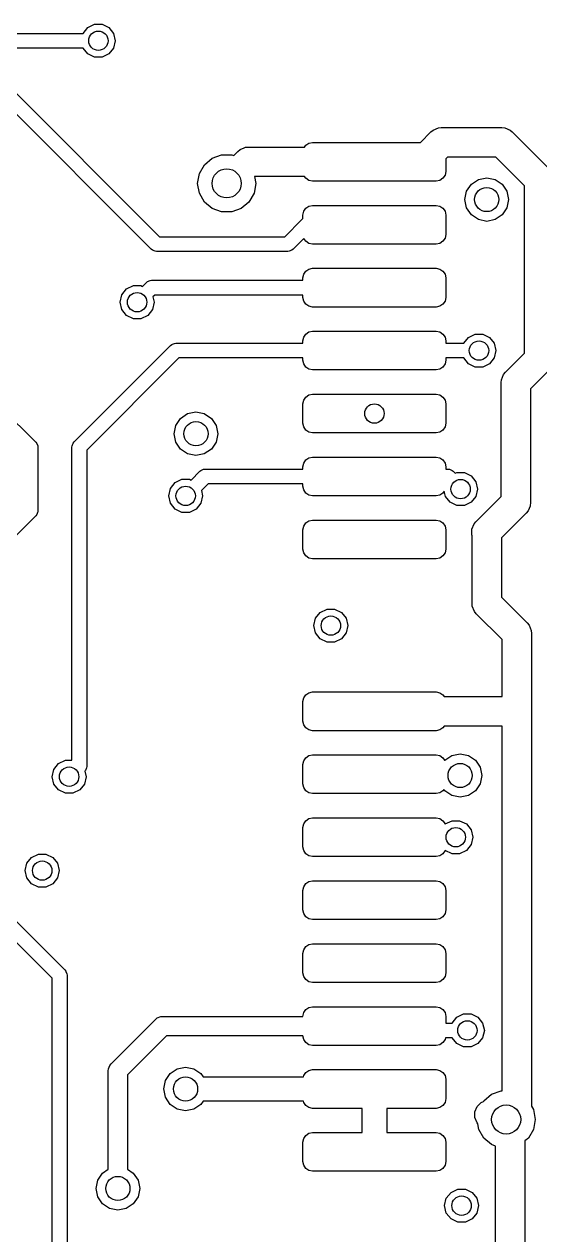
# Model space of a CAD drawing. Extents: x 0.05 to 3.89, y 0.04 to 4.21.
# Drawn here: x 0.71 to 0.9196, y 1.3728 to 1.865 of the extents above; entities that cross this region are included whole.
import ezdxf

# ---------------------------------------------------------------- set-up
doc = ezdxf.new("R2010")
doc.units = 0
doc.header["$MEASUREMENT"] = 0
doc.layers.add('BLACK', color=7, linetype='CONTINUOUS')

msp = doc.modelspace()

# ---------------------------------------------------------------- linework, layer by layer
at = {"layer": 'BLACK', "linetype": 'CONTINUOUS'}
for p, q in [((0.55118, 1.86127), (0.73396, 1.86127)), ((0.73396, 1.86127), (0.73586, 1.86365)), ((0.73586, 1.86365), (0.73862, 1.86498)), ((0.73862, 1.86498), (0.74169, 1.86498)), ((0.74169, 1.86498), (0.74445, 1.86365)), ((0.74445, 1.86365), (0.74636, 1.86126)), ((0.74636, 1.86126), (0.74705, 1.85827)), ((0.74705, 1.85827), (0.74636, 1.85528)), ((0.73396, 1.85527), (0.55242, 1.85527)), ((0.73586, 1.85288), (0.73396, 1.85527)), ((0.73862, 1.85155), (0.73586, 1.85288)), ((0.74169, 1.85155), (0.73862, 1.85155)), ((0.74445, 1.85288), (0.74169, 1.85155)), ((0.74636, 1.85528), (0.74445, 1.85288)), ((0.70291, 1.8407), (0.76502, 1.77859)), ((0.76166, 1.77347), (0.69954, 1.83558)), ((0.87104, 1.81693), (0.87528, 1.82117)), ((0.87528, 1.82117), (0.87619, 1.82192)), ((0.87619, 1.82192), (0.87836, 1.82281)), ((0.87836, 1.82281), (0.87953, 1.82293)), ((0.87953, 1.82293), (0.90417, 1.82293)), ((0.90417, 1.82293), (0.90534, 1.82281)), ((0.90534, 1.82281), (0.9075, 1.82192)), ((0.9075, 1.82192), (0.90841, 1.82117)), ((0.90841, 1.82117), (0.91558, 1.814)), ((0.82448, 1.81578), (0.82576, 1.81663)), ((0.82576, 1.81663), (0.82726, 1.81693)), ((0.82726, 1.81693), (0.87104, 1.81693)), ((0.78642, 1.8105), (0.79027, 1.81191)), ((0.79027, 1.81191), (0.79437, 1.81191)), ((0.79437, 1.81191), (0.79518, 1.81161)), ((0.79518, 1.81161), (0.79686, 1.8133)), ((0.79686, 1.8133), (0.79777, 1.81404)), ((0.79777, 1.81404), (0.79947, 1.81475)), ((0.79947, 1.81475), (0.79993, 1.81494)), ((0.79993, 1.81494), (0.8011, 1.81506)), ((0.8011, 1.81506), (0.824, 1.81506)), ((0.824, 1.81506), (0.82448, 1.81578)), ((0.91558, 1.814), (0.92363, 1.80595)), ((0.78122, 1.80432), (0.78328, 1.80787)), ((0.78328, 1.80787), (0.78642, 1.8105)), ((0.88201, 1.81093), (0.8814, 1.81031)), ((0.8814, 1.81031), (0.8814, 1.80512)), ((0.90168, 1.81093), (0.88201, 1.81093)), ((0.91339, 1.79923), (0.90168, 1.81093)), ((0.78051, 1.80028), (0.78122, 1.80432)), ((0.824, 1.80306), (0.80364, 1.80306)), ((0.80364, 1.80306), (0.80413, 1.80028)), ((0.82448, 1.80233), (0.824, 1.80306)), ((0.82576, 1.80148), (0.82448, 1.80233)), ((0.82726, 1.80118), (0.82576, 1.80148)), ((0.87897, 1.80148), (0.87746, 1.80118)), ((0.88024, 1.80233), (0.87897, 1.80148)), ((0.8811, 1.80361), (0.88024, 1.80233)), ((0.8814, 1.80512), (0.8811, 1.80361)), ((0.89177, 1.79996), (0.89464, 1.80188)), ((0.89464, 1.80188), (0.89803, 1.80256)), ((0.89803, 1.80256), (0.90142, 1.80188)), ((0.90142, 1.80188), (0.9043, 1.79996)), ((0.78122, 1.79624), (0.78051, 1.80028)), ((0.80413, 1.80028), (0.80342, 1.79624)), ((0.87746, 1.80118), (0.82726, 1.80118)), ((0.88917, 1.7937), (0.88985, 1.79709)), ((0.88985, 1.79709), (0.89177, 1.79996)), ((0.9043, 1.79996), (0.90622, 1.79709)), ((0.90622, 1.79709), (0.90689, 1.7937)), ((0.91339, 1.7313), (0.91339, 1.79923)), ((0.78328, 1.79268), (0.78122, 1.79624)), ((0.78642, 1.79005), (0.78328, 1.79268)), ((0.80137, 1.79268), (0.79823, 1.79005)), ((0.80342, 1.79624), (0.80137, 1.79268)), ((0.88985, 1.79031), (0.88917, 1.7937)), ((0.90689, 1.7937), (0.90622, 1.79031)), ((0.79027, 1.78864), (0.78642, 1.79005)), ((0.79437, 1.78864), (0.79027, 1.78864)), ((0.79823, 1.79005), (0.79437, 1.78864)), ((0.82333, 1.7874), (0.82363, 1.78891)), ((0.82333, 1.78593), (0.82333, 1.7874)), ((0.82363, 1.78891), (0.82448, 1.79019)), ((0.82448, 1.79019), (0.82576, 1.79104)), ((0.82576, 1.79104), (0.82726, 1.79134)), ((0.82726, 1.79134), (0.87746, 1.79134)), ((0.87746, 1.79134), (0.87897, 1.79104)), ((0.87897, 1.79104), (0.88024, 1.79019)), ((0.88024, 1.79019), (0.8811, 1.78891)), ((0.8811, 1.78891), (0.8814, 1.7874)), ((0.8814, 1.7874), (0.8814, 1.77953)), ((0.89177, 1.78744), (0.88985, 1.79031)), ((0.89464, 1.78552), (0.89177, 1.78744)), ((0.9043, 1.78744), (0.90142, 1.78552)), ((0.90622, 1.79031), (0.9043, 1.78744)), ((0.81592, 1.77859), (0.82291, 1.78559)), ((0.82291, 1.78559), (0.82333, 1.78593)), ((0.89803, 1.78484), (0.89464, 1.78552)), ((0.90142, 1.78552), (0.89803, 1.78484)), ((0.76502, 1.77859), (0.81592, 1.77859)), ((0.82371, 1.7779), (0.81928, 1.77347)), ((0.82448, 1.77674), (0.82371, 1.7779)), ((0.8811, 1.77802), (0.88024, 1.77674)), ((0.8814, 1.77953), (0.8811, 1.77802)), ((0.76211, 1.7731), (0.76166, 1.77347)), ((0.76319, 1.77265), (0.76211, 1.7731)), ((0.76378, 1.77259), (0.76319, 1.77265)), ((0.81716, 1.77259), (0.76378, 1.77259)), ((0.81775, 1.77265), (0.81716, 1.77259)), ((0.81883, 1.7731), (0.81775, 1.77265)), ((0.81928, 1.77347), (0.81883, 1.7731)), ((0.82576, 1.77589), (0.82448, 1.77674)), ((0.82726, 1.77559), (0.82576, 1.77589)), ((0.87746, 1.77559), (0.82726, 1.77559)), ((0.87897, 1.77589), (0.87746, 1.77559)), ((0.88024, 1.77674), (0.87897, 1.77589)), ((0.82333, 1.76181), (0.82363, 1.76332)), ((0.82363, 1.76332), (0.82448, 1.76459)), ((0.82448, 1.76459), (0.82576, 1.76545)), ((0.82576, 1.76545), (0.82726, 1.76575)), ((0.82726, 1.76575), (0.87746, 1.76575)), ((0.87746, 1.76575), (0.87897, 1.76545)), ((0.87897, 1.76545), (0.88024, 1.76459)), ((0.88024, 1.76459), (0.8811, 1.76332)), ((0.8811, 1.76332), (0.8814, 1.76181)), ((0.7497, 1.75496), (0.75161, 1.75736)), ((0.75161, 1.75736), (0.75437, 1.75869)), ((0.75437, 1.75869), (0.75744, 1.75869)), ((0.75744, 1.75869), (0.75807, 1.75838)), ((0.75807, 1.75838), (0.75969, 1.76)), ((0.75969, 1.76), (0.76014, 1.76037)), ((0.76014, 1.76037), (0.76123, 1.76082)), ((0.76123, 1.76082), (0.76181, 1.76087)), ((0.76181, 1.76087), (0.82333, 1.76087)), ((0.82333, 1.76087), (0.82333, 1.76181)), ((0.8814, 1.76181), (0.8814, 1.75394)), ((0.74902, 1.75197), (0.7497, 1.75496)), ((0.76305, 1.75487), (0.7623, 1.75412)), ((0.7623, 1.75412), (0.7628, 1.75197)), ((0.82333, 1.75487), (0.76305, 1.75487)), ((0.82333, 1.75394), (0.82333, 1.75487)), ((0.82363, 1.75243), (0.82333, 1.75394)), ((0.82448, 1.75115), (0.82363, 1.75243)), ((0.8811, 1.75243), (0.88024, 1.75115)), ((0.8814, 1.75394), (0.8811, 1.75243)), ((0.7497, 1.74898), (0.74902, 1.75197)), ((0.75161, 1.74658), (0.7497, 1.74898)), ((0.76211, 1.74898), (0.7602, 1.74658)), ((0.7628, 1.75197), (0.76211, 1.74898)), ((0.82576, 1.7503), (0.82448, 1.75115)), ((0.82726, 1.75), (0.82576, 1.7503)), ((0.87746, 1.75), (0.82726, 1.75)), ((0.87897, 1.7503), (0.87746, 1.75)), ((0.88024, 1.75115), (0.87897, 1.7503)), ((0.75437, 1.74525), (0.75161, 1.74658)), ((0.75744, 1.74525), (0.75437, 1.74525)), ((0.7602, 1.74658), (0.75744, 1.74525)), ((0.82333, 1.73622), (0.82363, 1.73773)), ((0.82363, 1.73773), (0.82448, 1.739)), ((0.82448, 1.739), (0.82576, 1.73986)), ((0.82576, 1.73986), (0.82726, 1.74016)), ((0.82726, 1.74016), (0.87746, 1.74016)), ((0.87746, 1.74016), (0.87897, 1.73986)), ((0.87897, 1.73986), (0.88024, 1.739)), ((0.88024, 1.739), (0.8811, 1.73773)), ((0.8811, 1.73773), (0.8814, 1.73622)), ((0.88868, 1.73528), (0.89059, 1.73767)), ((0.89059, 1.73767), (0.89335, 1.739)), ((0.89335, 1.739), (0.89641, 1.739)), ((0.89641, 1.739), (0.89918, 1.73767)), ((0.89918, 1.73767), (0.90109, 1.73527)), ((0.73029, 1.69516), (0.76953, 1.7344)), ((0.76953, 1.7344), (0.76999, 1.73478)), ((0.76999, 1.73478), (0.7703, 1.73491)), ((0.7703, 1.73491), (0.77107, 1.73523)), ((0.77107, 1.73523), (0.77165, 1.73528)), ((0.77165, 1.73528), (0.82333, 1.73528)), ((0.82333, 1.73528), (0.82333, 1.73622)), ((0.8814, 1.73622), (0.8814, 1.73528)), ((0.8814, 1.73528), (0.88868, 1.73528)), ((0.90109, 1.73527), (0.90177, 1.73228)), ((0.7729, 1.72928), (0.73541, 1.6918)), ((0.82333, 1.72928), (0.7729, 1.72928)), ((0.82333, 1.72835), (0.82333, 1.72928)), ((0.82363, 1.72684), (0.82333, 1.72835)), ((0.8814, 1.72835), (0.8811, 1.72684)), ((0.88868, 1.72928), (0.8814, 1.72928)), ((0.8814, 1.72928), (0.8814, 1.72835)), ((0.89059, 1.7269), (0.88868, 1.72928)), ((0.90109, 1.72929), (0.89918, 1.7269)), ((0.90177, 1.73228), (0.90109, 1.72929)), ((0.9056, 1.72351), (0.91339, 1.7313)), ((0.82448, 1.72556), (0.82363, 1.72684)), ((0.82576, 1.72471), (0.82448, 1.72556)), ((0.82726, 1.72441), (0.82576, 1.72471)), ((0.87746, 1.72441), (0.82726, 1.72441)), ((0.87897, 1.72471), (0.87746, 1.72441)), ((0.88024, 1.72556), (0.87897, 1.72471)), ((0.8811, 1.72684), (0.88024, 1.72556)), ((0.89335, 1.72557), (0.89059, 1.7269)), ((0.89641, 1.72557), (0.89335, 1.72557)), ((0.89918, 1.7269), (0.89641, 1.72557)), ((0.90485, 1.72261), (0.9056, 1.72351)), ((0.92363, 1.72457), (0.91584, 1.71679)), ((0.90384, 1.71927), (0.90396, 1.72044)), ((0.90384, 1.67294), (0.90384, 1.71927)), ((0.90396, 1.72044), (0.90485, 1.72261)), ((0.82363, 1.71214), (0.82448, 1.71341)), ((0.82448, 1.71341), (0.82576, 1.71427)), ((0.82576, 1.71427), (0.82726, 1.71457)), ((0.82726, 1.71457), (0.87746, 1.71457)), ((0.87746, 1.71457), (0.87897, 1.71427)), ((0.87897, 1.71427), (0.88024, 1.71341)), ((0.88024, 1.71341), (0.8811, 1.71214)), ((0.91584, 1.71679), (0.91584, 1.67045)), ((0.70094, 1.70881), (0.71472, 1.69503)), ((0.82333, 1.71063), (0.82363, 1.71214)), ((0.82333, 1.70276), (0.82333, 1.71063)), ((0.8811, 1.71214), (0.8814, 1.71063)), ((0.8814, 1.71063), (0.8814, 1.70276)), ((0.77164, 1.70187), (0.77356, 1.70474)), ((0.77356, 1.70474), (0.77644, 1.70666)), ((0.77644, 1.70666), (0.77983, 1.70733)), ((0.77983, 1.70733), (0.78322, 1.70666)), ((0.78322, 1.70666), (0.78609, 1.70474)), ((0.78609, 1.70474), (0.78801, 1.70187)), ((0.77097, 1.69848), (0.77164, 1.70187)), ((0.77164, 1.69509), (0.77097, 1.69848)), ((0.78801, 1.70187), (0.78868, 1.69848)), ((0.78868, 1.69848), (0.78801, 1.69509)), ((0.82363, 1.70125), (0.82333, 1.70276)), ((0.82448, 1.69997), (0.82363, 1.70125)), ((0.82576, 1.69912), (0.82448, 1.69997)), ((0.82726, 1.69882), (0.82576, 1.69912)), ((0.87746, 1.69882), (0.82726, 1.69882)), ((0.87897, 1.69912), (0.87746, 1.69882)), ((0.88024, 1.69997), (0.87897, 1.69912)), ((0.8811, 1.70125), (0.88024, 1.69997)), ((0.8814, 1.70276), (0.8811, 1.70125)), ((0.71472, 1.69503), (0.71509, 1.69458)), ((0.71509, 1.69458), (0.71554, 1.6935)), ((0.71554, 1.6935), (0.7156, 1.69291)), ((0.72941, 1.69304), (0.72947, 1.69362)), ((0.72947, 1.69362), (0.72992, 1.69471)), ((0.72992, 1.69471), (0.73029, 1.69516)), ((0.77356, 1.69221), (0.77164, 1.69509)), ((0.78801, 1.69509), (0.78609, 1.69221)), ((0.7156, 1.69291), (0.7156, 1.66729)), ((0.72941, 1.56577), (0.72941, 1.69304)), ((0.73541, 1.6918), (0.73541, 1.56318)), ((0.77644, 1.69029), (0.77356, 1.69221)), ((0.77983, 1.68962), (0.77644, 1.69029)), ((0.78322, 1.69029), (0.77983, 1.68962)), ((0.78609, 1.69221), (0.78322, 1.69029)), ((0.82448, 1.68782), (0.82576, 1.68868)), ((0.82576, 1.68868), (0.82726, 1.68898)), ((0.82726, 1.68898), (0.87746, 1.68898)), ((0.87746, 1.68898), (0.87897, 1.68868)), ((0.87897, 1.68868), (0.88024, 1.68782)), ((0.78141, 1.68322), (0.78186, 1.6836)), ((0.78186, 1.6836), (0.78294, 1.68404)), ((0.78294, 1.68404), (0.78353, 1.6841)), ((0.78353, 1.6841), (0.82333, 1.6841)), ((0.82333, 1.68504), (0.82363, 1.68655)), ((0.82333, 1.6841), (0.82333, 1.68504)), ((0.82363, 1.68655), (0.82448, 1.68782)), ((0.88024, 1.68782), (0.8811, 1.68655)), ((0.8811, 1.68655), (0.8814, 1.68504)), ((0.8814, 1.68504), (0.8814, 1.6841)), ((0.8814, 1.6841), (0.88228, 1.6841)), ((0.88228, 1.6841), (0.88287, 1.68404)), ((0.88287, 1.68404), (0.88395, 1.6836)), ((0.88395, 1.6836), (0.8844, 1.68322)), ((0.76945, 1.67622), (0.77136, 1.67861)), ((0.77136, 1.67861), (0.77412, 1.67995)), ((0.77412, 1.67995), (0.77719, 1.67995)), ((0.77719, 1.67995), (0.77782, 1.67964)), ((0.77782, 1.67964), (0.78141, 1.68322)), ((0.8844, 1.68322), (0.88523, 1.6824)), ((0.88523, 1.6824), (0.88587, 1.6827)), ((0.88587, 1.6827), (0.88893, 1.6827)), ((0.88893, 1.6827), (0.8917, 1.68137)), ((0.8917, 1.68137), (0.89361, 1.67897)), ((0.89361, 1.67897), (0.89429, 1.67598)), ((0.76876, 1.67323), (0.76945, 1.67622)), ((0.78477, 1.6781), (0.78205, 1.67538)), ((0.78205, 1.67538), (0.78254, 1.67323)), ((0.82333, 1.6781), (0.78477, 1.6781)), ((0.82333, 1.67717), (0.82333, 1.6781)), ((0.82363, 1.67566), (0.82333, 1.67717)), ((0.82448, 1.67438), (0.82363, 1.67566)), ((0.82576, 1.67353), (0.82448, 1.67438)), ((0.82726, 1.67323), (0.82576, 1.67353)), ((0.87897, 1.67353), (0.87746, 1.67323)), ((0.88024, 1.67438), (0.87897, 1.67353)), ((0.88072, 1.67509), (0.88024, 1.67438)), ((0.88119, 1.67299), (0.88072, 1.67509)), ((0.89429, 1.67598), (0.89361, 1.67299)), ((0.76945, 1.67024), (0.76876, 1.67323)), ((0.77136, 1.66784), (0.76945, 1.67024)), ((0.78186, 1.67024), (0.77995, 1.66784)), ((0.78254, 1.67323), (0.78186, 1.67024)), ((0.87746, 1.67323), (0.82726, 1.67323)), ((0.88311, 1.6706), (0.88119, 1.67299)), ((0.88587, 1.66927), (0.88311, 1.6706)), ((0.88893, 1.66927), (0.88587, 1.66927)), ((0.8917, 1.6706), (0.88893, 1.66927)), ((0.89361, 1.67299), (0.8917, 1.6706)), ((0.8936, 1.6627), (0.90384, 1.67294)), ((0.91565, 1.6691), (0.91483, 1.66712)), ((0.91573, 1.66928), (0.91565, 1.6691)), ((0.91584, 1.67045), (0.91573, 1.66928)), ((0.71472, 1.66517), (0.69985, 1.6503)), ((0.71509, 1.66562), (0.71472, 1.66517)), ((0.71545, 1.66649), (0.71509, 1.66562)), ((0.71554, 1.66671), (0.71545, 1.66649)), ((0.7156, 1.66729), (0.71554, 1.66671)), ((0.77412, 1.66651), (0.77136, 1.66784)), ((0.77719, 1.66651), (0.77412, 1.66651)), ((0.77995, 1.66784), (0.77719, 1.66651)), ((0.91409, 1.66621), (0.90403, 1.65616)), ((0.91483, 1.66712), (0.91409, 1.66621)), ((0.82333, 1.65945), (0.82363, 1.66096)), ((0.82333, 1.65157), (0.82333, 1.65945)), ((0.82363, 1.66096), (0.82448, 1.66223)), ((0.82448, 1.66223), (0.82576, 1.66309)), ((0.82576, 1.66309), (0.82726, 1.66339)), ((0.82726, 1.66339), (0.87746, 1.66339)), ((0.87746, 1.66339), (0.87897, 1.66309)), ((0.87897, 1.66309), (0.88024, 1.66223)), ((0.88024, 1.66223), (0.8811, 1.66096)), ((0.8811, 1.66096), (0.8814, 1.65945)), ((0.8814, 1.65945), (0.8814, 1.65157)), ((0.89196, 1.65963), (0.89286, 1.66179)), ((0.89196, 1.65728), (0.89196, 1.65963)), ((0.89286, 1.66179), (0.8936, 1.6627)), ((0.89203, 1.65711), (0.89196, 1.65728)), ((0.89203, 1.62953), (0.89203, 1.65711)), ((0.90403, 1.65616), (0.90403, 1.63201)), ((0.82363, 1.65007), (0.82333, 1.65157)), ((0.82448, 1.64879), (0.82363, 1.65007)), ((0.8811, 1.65007), (0.88024, 1.64879)), ((0.8814, 1.65157), (0.8811, 1.65007)), ((0.82576, 1.64794), (0.82448, 1.64879)), ((0.82726, 1.64764), (0.82576, 1.64794)), ((0.87746, 1.64764), (0.82726, 1.64764)), ((0.87897, 1.64794), (0.87746, 1.64764)), ((0.88024, 1.64879), (0.87897, 1.64794)), ((0.89215, 1.62836), (0.89203, 1.62953)), ((0.90403, 1.63201), (0.91448, 1.62157)), ((0.82844, 1.62346), (0.83035, 1.62586)), ((0.83035, 1.62586), (0.83311, 1.62719)), ((0.83311, 1.62719), (0.83618, 1.62719)), ((0.83618, 1.62719), (0.83894, 1.62586)), ((0.83894, 1.62586), (0.84085, 1.62346)), ((0.89304, 1.62619), (0.89215, 1.62836)), ((0.89379, 1.62528), (0.89304, 1.62619)), ((0.90424, 1.61484), (0.89379, 1.62528)), ((0.82776, 1.62047), (0.82844, 1.62346)), ((0.82844, 1.61748), (0.82776, 1.62047)), ((0.84085, 1.62346), (0.84154, 1.62047)), ((0.84154, 1.62047), (0.84085, 1.61748)), ((0.91448, 1.62157), (0.91523, 1.62066)), ((0.91523, 1.62066), (0.91612, 1.61849)), ((0.83035, 1.61509), (0.82844, 1.61748)), ((0.83311, 1.61376), (0.83035, 1.61509)), ((0.83894, 1.61509), (0.83618, 1.61376)), ((0.84085, 1.61748), (0.83894, 1.61509)), ((0.90424, 1.59163), (0.90424, 1.61484)), ((0.91612, 1.61849), (0.91624, 1.61732)), ((0.91624, 1.61732), (0.91624, 1.58583)), ((0.83618, 1.61376), (0.83311, 1.61376)), ((0.82333, 1.58957), (0.82363, 1.59107)), ((0.82363, 1.59107), (0.82448, 1.59235)), ((0.82448, 1.59235), (0.82576, 1.5932)), ((0.82576, 1.5932), (0.82726, 1.5935)), ((0.82726, 1.5935), (0.87746, 1.5935)), ((0.87746, 1.5935), (0.87897, 1.5932)), ((0.87897, 1.5932), (0.88024, 1.59235)), ((0.88024, 1.59235), (0.88073, 1.59163)), ((0.88073, 1.59163), (0.90424, 1.59163)), ((0.82333, 1.58169), (0.82333, 1.58957)), ((0.91624, 1.58583), (0.91622, 1.58563)), ((0.91622, 1.58563), (0.91624, 1.58543)), ((0.91624, 1.58543), (0.91624, 1.42505)), ((0.82363, 1.58019), (0.82333, 1.58169)), ((0.82448, 1.57891), (0.82363, 1.58019)), ((0.82576, 1.57806), (0.82448, 1.57891)), ((0.82726, 1.57776), (0.82576, 1.57806)), ((0.87746, 1.57776), (0.82726, 1.57776)), ((0.87897, 1.57806), (0.87746, 1.57776)), ((0.88024, 1.57891), (0.87897, 1.57806)), ((0.88073, 1.57963), (0.88024, 1.57891)), ((0.90424, 1.57963), (0.88073, 1.57963)), ((0.90424, 1.43132), (0.90424, 1.57963)), ((0.72399, 1.56444), (0.72675, 1.56577)), ((0.72675, 1.56577), (0.72941, 1.56577)), ((0.82333, 1.56398), (0.82363, 1.56548)), ((0.82363, 1.56548), (0.82448, 1.56676)), ((0.82448, 1.56676), (0.82576, 1.56761)), ((0.82576, 1.56761), (0.82726, 1.56791)), ((0.82726, 1.56791), (0.87746, 1.56791)), ((0.87746, 1.56791), (0.87897, 1.56761)), ((0.87897, 1.56761), (0.88024, 1.56676)), ((0.88024, 1.56676), (0.88091, 1.56576)), ((0.88091, 1.56576), (0.88093, 1.5658)), ((0.88093, 1.5658), (0.88381, 1.56772)), ((0.88381, 1.56772), (0.8872, 1.56839)), ((0.8872, 1.56839), (0.89059, 1.56772)), ((0.89059, 1.56772), (0.89346, 1.5658)), ((0.89346, 1.5658), (0.89538, 1.56292)), ((0.72139, 1.55906), (0.72208, 1.56204)), ((0.72208, 1.56204), (0.72399, 1.56444)), ((0.7349, 1.56151), (0.73468, 1.56124)), ((0.73468, 1.56124), (0.73517, 1.55906)), ((0.73535, 1.5626), (0.7349, 1.56151)), ((0.73541, 1.56318), (0.73535, 1.5626)), ((0.82333, 1.5561), (0.82333, 1.56398)), ((0.89538, 1.56292), (0.89606, 1.55953)), ((0.72208, 1.55607), (0.72139, 1.55906)), ((0.72399, 1.55367), (0.72208, 1.55607)), ((0.73449, 1.55607), (0.73258, 1.55367)), ((0.73517, 1.55906), (0.73449, 1.55607)), ((0.82363, 1.5546), (0.82333, 1.5561)), ((0.89538, 1.55614), (0.89346, 1.55327)), ((0.89606, 1.55953), (0.89538, 1.55614)), ((0.72675, 1.55234), (0.72399, 1.55367)), ((0.72982, 1.55234), (0.72675, 1.55234)), ((0.73258, 1.55367), (0.72982, 1.55234)), ((0.82448, 1.55332), (0.82363, 1.5546)), ((0.82576, 1.55247), (0.82448, 1.55332)), ((0.82726, 1.55217), (0.82576, 1.55247)), ((0.87746, 1.55217), (0.82726, 1.55217)), ((0.87897, 1.55247), (0.87746, 1.55217)), ((0.88024, 1.55332), (0.87897, 1.55247)), ((0.88057, 1.55381), (0.88024, 1.55332)), ((0.88093, 1.55327), (0.88057, 1.55381)), ((0.88381, 1.55135), (0.88093, 1.55327)), ((0.8872, 1.55067), (0.88381, 1.55135)), ((0.89059, 1.55135), (0.8872, 1.55067)), ((0.89346, 1.55327), (0.89059, 1.55135)), ((0.82363, 1.53989), (0.82448, 1.54117)), ((0.82448, 1.54117), (0.82576, 1.54202)), ((0.82576, 1.54202), (0.82726, 1.54232)), ((0.82726, 1.54232), (0.87746, 1.54232)), ((0.87746, 1.54232), (0.87897, 1.54202)), ((0.87897, 1.54202), (0.88024, 1.54117)), ((0.88024, 1.54117), (0.8811, 1.53989)), ((0.88114, 1.53984), (0.8839, 1.54117)), ((0.8839, 1.54117), (0.88697, 1.54117)), ((0.88697, 1.54117), (0.88973, 1.53984)), ((0.82333, 1.53839), (0.82363, 1.53989)), ((0.82333, 1.53051), (0.82333, 1.53839)), ((0.8811, 1.53989), (0.88111, 1.53981)), ((0.88111, 1.53981), (0.88114, 1.53984)), ((0.88973, 1.53984), (0.89164, 1.53744)), ((0.89164, 1.53744), (0.89232, 1.53445)), ((0.72141, 1.4771), (0.66706, 1.53145)), ((0.67255, 1.53445), (0.72653, 1.48047)), ((0.89164, 1.53146), (0.88973, 1.52906)), ((0.89232, 1.53445), (0.89164, 1.53146)), ((0.71112, 1.52386), (0.71303, 1.52625)), ((0.71303, 1.52625), (0.71579, 1.52758)), ((0.71579, 1.52758), (0.71886, 1.52758)), ((0.71886, 1.52758), (0.72162, 1.52625)), ((0.72162, 1.52625), (0.72353, 1.52386)), ((0.82363, 1.52901), (0.82333, 1.53051)), ((0.82448, 1.52773), (0.82363, 1.52901)), ((0.82576, 1.52687), (0.82448, 1.52773)), ((0.82726, 1.52657), (0.82576, 1.52687)), ((0.87746, 1.52657), (0.82726, 1.52657)), ((0.87897, 1.52687), (0.87746, 1.52657)), ((0.88024, 1.52773), (0.87897, 1.52687)), ((0.8811, 1.52901), (0.88024, 1.52773)), ((0.88111, 1.52909), (0.8811, 1.52901)), ((0.88114, 1.52906), (0.88111, 1.52909)), ((0.8839, 1.52773), (0.88114, 1.52906)), ((0.88697, 1.52773), (0.8839, 1.52773)), ((0.88973, 1.52906), (0.88697, 1.52773)), ((0.71043, 1.52087), (0.71112, 1.52386)), ((0.71112, 1.51788), (0.71043, 1.52087)), ((0.72353, 1.52386), (0.72421, 1.52087)), ((0.72421, 1.52087), (0.72353, 1.51788)), ((0.71303, 1.51548), (0.71112, 1.51788)), ((0.72353, 1.51788), (0.72162, 1.51548)), ((0.82448, 1.51558), (0.82576, 1.51643)), ((0.82576, 1.51643), (0.82726, 1.51673)), ((0.82726, 1.51673), (0.87746, 1.51673)), ((0.87746, 1.51673), (0.87897, 1.51643)), ((0.87897, 1.51643), (0.88024, 1.51558)), ((0.71579, 1.51415), (0.71303, 1.51548)), ((0.71886, 1.51415), (0.71579, 1.51415)), ((0.72162, 1.51548), (0.71886, 1.51415)), ((0.82333, 1.5128), (0.82363, 1.5143)), ((0.82333, 1.50492), (0.82333, 1.5128)), ((0.82363, 1.5143), (0.82448, 1.51558)), ((0.88024, 1.51558), (0.8811, 1.5143)), ((0.8811, 1.5143), (0.8814, 1.5128)), ((0.8814, 1.5128), (0.8814, 1.50492)), ((0.82363, 1.50341), (0.82333, 1.50492)), ((0.82448, 1.50214), (0.82363, 1.50341)), ((0.82576, 1.50128), (0.82448, 1.50214)), ((0.82726, 1.50098), (0.82576, 1.50128)), ((0.87897, 1.50128), (0.87746, 1.50098)), ((0.88024, 1.50214), (0.87897, 1.50128)), ((0.8811, 1.50341), (0.88024, 1.50214)), ((0.8814, 1.50492), (0.8811, 1.50341)), ((0.87746, 1.50098), (0.82726, 1.50098)), ((0.82333, 1.4872), (0.82363, 1.48871)), ((0.82333, 1.47933), (0.82333, 1.4872)), ((0.82363, 1.48871), (0.82448, 1.48999)), ((0.82448, 1.48999), (0.82576, 1.49084)), ((0.82576, 1.49084), (0.82726, 1.49114)), ((0.82726, 1.49114), (0.87746, 1.49114)), ((0.87746, 1.49114), (0.87897, 1.49084)), ((0.87897, 1.49084), (0.88024, 1.48999)), ((0.88024, 1.48999), (0.8811, 1.48871)), ((0.8811, 1.48871), (0.8814, 1.4872)), ((0.8814, 1.4872), (0.8814, 1.47933)), ((0.72141, 1.36127), (0.72141, 1.4771)), ((0.72653, 1.48047), (0.7269, 1.48001)), ((0.7269, 1.48001), (0.72698, 1.47983)), ((0.72698, 1.47983), (0.72735, 1.47893)), ((0.72735, 1.47893), (0.72741, 1.47835)), ((0.72741, 1.47835), (0.72741, 1.35951)), ((0.82363, 1.47782), (0.82333, 1.47933)), ((0.82448, 1.47655), (0.82363, 1.47782)), ((0.82576, 1.47569), (0.82448, 1.47655)), ((0.88024, 1.47655), (0.87897, 1.47569)), ((0.8811, 1.47782), (0.88024, 1.47655)), ((0.8814, 1.47933), (0.8811, 1.47782)), ((0.82726, 1.47539), (0.82576, 1.47569)), ((0.87746, 1.47539), (0.82726, 1.47539)), ((0.87897, 1.47569), (0.87746, 1.47539)), ((0.82333, 1.46161), (0.82363, 1.46312)), ((0.82363, 1.46312), (0.82448, 1.4644)), ((0.82448, 1.4644), (0.82576, 1.46525)), ((0.82576, 1.46525), (0.82726, 1.46555)), ((0.82726, 1.46555), (0.87746, 1.46555)), ((0.87746, 1.46555), (0.87897, 1.46525)), ((0.87897, 1.46525), (0.88024, 1.4644)), ((0.88024, 1.4644), (0.8811, 1.46312)), ((0.8811, 1.46312), (0.8814, 1.46161)), ((0.88586, 1.46129), (0.88862, 1.46262)), ((0.88862, 1.46262), (0.89169, 1.46262)), ((0.89169, 1.46262), (0.89445, 1.46129)), ((0.74531, 1.44228), (0.76349, 1.46046)), ((0.76349, 1.46046), (0.76408, 1.46095)), ((0.76408, 1.46095), (0.7655, 1.46154)), ((0.7655, 1.46154), (0.76627, 1.46161)), ((0.76627, 1.46161), (0.82333, 1.46161)), ((0.8814, 1.46161), (0.8814, 1.45891)), ((0.8814, 1.45891), (0.88396, 1.45891)), ((0.88396, 1.45891), (0.88586, 1.46129)), ((0.89445, 1.46129), (0.89636, 1.45889)), ((0.89636, 1.45889), (0.89705, 1.45591)), ((0.7679, 1.45374), (0.75203, 1.43787)), ((0.82333, 1.45374), (0.7679, 1.45374)), ((0.82363, 1.45223), (0.82333, 1.45374)), ((0.82448, 1.45096), (0.82363, 1.45223)), ((0.8811, 1.45223), (0.88024, 1.45096)), ((0.88123, 1.45291), (0.8811, 1.45223)), ((0.88396, 1.45291), (0.88123, 1.45291)), ((0.88586, 1.45052), (0.88396, 1.45291)), ((0.89636, 1.45292), (0.89445, 1.45052)), ((0.89705, 1.45591), (0.89636, 1.45292)), ((0.82576, 1.4501), (0.82448, 1.45096)), ((0.82726, 1.4498), (0.82576, 1.4501)), ((0.87746, 1.4498), (0.82726, 1.4498)), ((0.87897, 1.4501), (0.87746, 1.4498)), ((0.88024, 1.45096), (0.87897, 1.4501)), ((0.88862, 1.44919), (0.88586, 1.45052)), ((0.89169, 1.44919), (0.88862, 1.44919)), ((0.89445, 1.45052), (0.89169, 1.44919)), ((0.74482, 1.44169), (0.74531, 1.44228)), ((0.74416, 1.4395), (0.74423, 1.44027)), ((0.74416, 1.39946), (0.74416, 1.4395)), ((0.74423, 1.44027), (0.74482, 1.44169)), ((0.75203, 1.43787), (0.75203, 1.39946)), ((0.76741, 1.43548), (0.76933, 1.43835)), ((0.76933, 1.43835), (0.7722, 1.44027)), ((0.7722, 1.44027), (0.77559, 1.44094)), ((0.77559, 1.44094), (0.77898, 1.44027)), ((0.77898, 1.44027), (0.78185, 1.43835)), ((0.78185, 1.43835), (0.7827, 1.43709)), ((0.82354, 1.43709), (0.82363, 1.43753)), ((0.82363, 1.43753), (0.82448, 1.43881)), ((0.82448, 1.43881), (0.82576, 1.43966)), ((0.82576, 1.43966), (0.82726, 1.43996)), ((0.82726, 1.43996), (0.87746, 1.43996)), ((0.87746, 1.43996), (0.87897, 1.43966)), ((0.87897, 1.43966), (0.88024, 1.43881)), ((0.88024, 1.43881), (0.8811, 1.43753)), ((0.8811, 1.43753), (0.8814, 1.43602)), ((0.76673, 1.43209), (0.76741, 1.43548)), ((0.7827, 1.43709), (0.82354, 1.43709)), ((0.8814, 1.43602), (0.8814, 1.42815)), ((0.76741, 1.4287), (0.76673, 1.43209)), ((0.76933, 1.42582), (0.76741, 1.4287)), ((0.8814, 1.42815), (0.8811, 1.42664)), ((0.89686, 1.42728), (0.9, 1.42991)), ((0.9, 1.42991), (0.90385, 1.43132)), ((0.90385, 1.43132), (0.90424, 1.43132)), ((0.7722, 1.4239), (0.76933, 1.42582)), ((0.77559, 1.42323), (0.7722, 1.4239)), ((0.77898, 1.4239), (0.77559, 1.42323)), ((0.78185, 1.42582), (0.77898, 1.4239)), ((0.7827, 1.42709), (0.78185, 1.42582)), ((0.82354, 1.42709), (0.7827, 1.42709)), ((0.82363, 1.42664), (0.82354, 1.42709)), ((0.82448, 1.42537), (0.82363, 1.42664)), ((0.82576, 1.42451), (0.82448, 1.42537)), ((0.82726, 1.42421), (0.82576, 1.42451)), ((0.84736, 1.42421), (0.82726, 1.42421)), ((0.84736, 1.41437), (0.84736, 1.42421)), ((0.87746, 1.42421), (0.85736, 1.42421)), ((0.85736, 1.42421), (0.85736, 1.41437)), ((0.87897, 1.42451), (0.87746, 1.42421)), ((0.88024, 1.42537), (0.87897, 1.42451)), ((0.8811, 1.42664), (0.88024, 1.42537)), ((0.89321, 1.42279), (0.89411, 1.42496)), ((0.89321, 1.42045), (0.89321, 1.42279)), ((0.89411, 1.42496), (0.89576, 1.42661)), ((0.89576, 1.42661), (0.8967, 1.427)), ((0.8967, 1.427), (0.89686, 1.42728)), ((0.91624, 1.42505), (0.917, 1.42372)), ((0.917, 1.42372), (0.91772, 1.41969)), ((0.89411, 1.41829), (0.89321, 1.42045)), ((0.8944, 1.41793), (0.89411, 1.41829)), ((0.89481, 1.41565), (0.8944, 1.41793)), ((0.91772, 1.41969), (0.917, 1.41565)), ((0.82363, 1.41194), (0.82448, 1.41322)), ((0.82448, 1.41322), (0.82576, 1.41407)), ((0.82576, 1.41407), (0.82726, 1.41437)), ((0.82726, 1.41437), (0.84736, 1.41437)), ((0.85736, 1.41437), (0.87746, 1.41437)), ((0.87746, 1.41437), (0.87897, 1.41407)), ((0.87897, 1.41407), (0.88024, 1.41322)), ((0.88024, 1.41322), (0.8811, 1.41194)), ((0.89686, 1.41209), (0.89481, 1.41565)), ((0.917, 1.41565), (0.91495, 1.41209)), ((0.82333, 1.41043), (0.82363, 1.41194)), ((0.82333, 1.40256), (0.82333, 1.41043)), ((0.8811, 1.41194), (0.8814, 1.41043)), ((0.8814, 1.41043), (0.8814, 1.40256)), ((0.9, 1.40946), (0.89686, 1.41209)), ((0.90157, 1.40888), (0.9, 1.40946)), ((0.90157, 1.3313), (0.90157, 1.40888)), ((0.91495, 1.41209), (0.91357, 1.41094)), ((0.91357, 1.41094), (0.91357, 1.32883)), ((0.73991, 1.39503), (0.74183, 1.3979)), ((0.74183, 1.3979), (0.74416, 1.39946)), ((0.75203, 1.39946), (0.75436, 1.3979)), ((0.75436, 1.3979), (0.75628, 1.39503)), ((0.82363, 1.40105), (0.82333, 1.40256)), ((0.82448, 1.39978), (0.82363, 1.40105)), ((0.82576, 1.39892), (0.82448, 1.39978)), ((0.82726, 1.39862), (0.82576, 1.39892)), ((0.87746, 1.39862), (0.82726, 1.39862)), ((0.87897, 1.39892), (0.87746, 1.39862)), ((0.88024, 1.39978), (0.87897, 1.39892)), ((0.8811, 1.40105), (0.88024, 1.39978)), ((0.8814, 1.40256), (0.8811, 1.40105)), ((0.73924, 1.39164), (0.73991, 1.39503)), ((0.75628, 1.39503), (0.75695, 1.39164)), ((0.73991, 1.38825), (0.73924, 1.39164)), ((0.74183, 1.38537), (0.73991, 1.38825)), ((0.75628, 1.38825), (0.75436, 1.38537)), ((0.75695, 1.39164), (0.75628, 1.38825)), ((0.88159, 1.38764), (0.8835, 1.39003)), ((0.8835, 1.39003), (0.88626, 1.39136)), ((0.88626, 1.39136), (0.88933, 1.39136)), ((0.88933, 1.39136), (0.89209, 1.39003)), ((0.89209, 1.39003), (0.894, 1.38764)), ((0.7447, 1.38345), (0.74183, 1.38537)), ((0.74809, 1.38278), (0.7447, 1.38345)), ((0.75148, 1.38345), (0.74809, 1.38278)), ((0.75436, 1.38537), (0.75148, 1.38345)), ((0.88091, 1.38465), (0.88159, 1.38764)), ((0.88159, 1.38166), (0.88091, 1.38465)), ((0.894, 1.38764), (0.89469, 1.38465)), ((0.89469, 1.38465), (0.894, 1.38166)), ((0.8835, 1.37926), (0.88159, 1.38166)), ((0.88626, 1.37793), (0.8835, 1.37926)), ((0.89209, 1.37926), (0.88933, 1.37793)), ((0.894, 1.38166), (0.89209, 1.37926)), ((0.88933, 1.37793), (0.88626, 1.37793))]:
    msp.add_line(p, q, dxfattribs=at)
at = {"layer": 'BLACK'}
for centre, radius in [((0.74016, 1.85827), 0.00394), ((0.79232, 1.80028), 0.00591), ((0.89803, 1.7937), 0.00492), ((0.75591, 1.75197), 0.00394), ((0.89488, 1.73228), 0.00394), ((0.85236, 1.70669), 0.00394), ((0.77983, 1.69848), 0.00492), ((0.8874, 1.67598), 0.00394), ((0.77565, 1.67323), 0.00394), ((0.83465, 1.62047), 0.00394), ((0.72828, 1.55906), 0.00394), ((0.8872, 1.55953), 0.00492), ((0.88543, 1.53445), 0.00394), ((0.71732, 1.52087), 0.00394), ((0.89016, 1.45591), 0.00394), ((0.77559, 1.43209), 0.00492), ((0.90591, 1.41969), 0.00591), ((0.74809, 1.39164), 0.00492), ((0.8878, 1.38465), 0.00394)]:
    msp.add_circle(centre, radius, dxfattribs=at)

doc.saveas('drawing.dxf')
